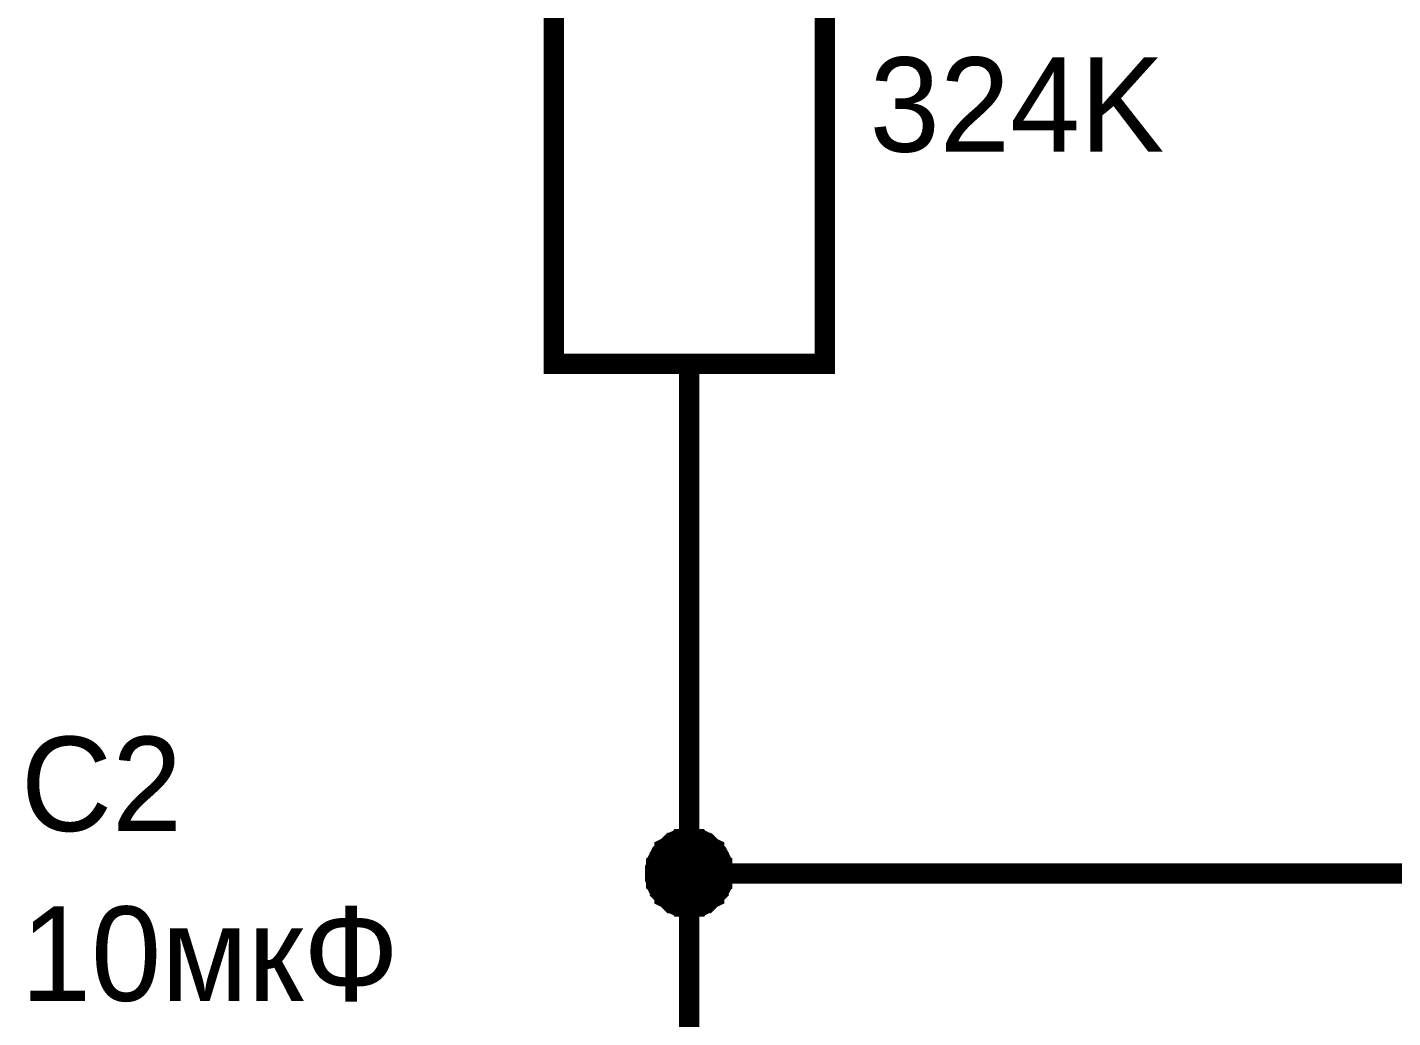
# Model space of a CAD drawing. Extents: x 0 to 594, y 0 to 420.
# Drawn here: x 35.38 to 55.49, y 82.86 to 97.45 of the extents above; entities that cross this region are included whole.
import ezdxf

# ---------------------------------------------------------------- set-up
doc = ezdxf.new("R2010")
doc.units = 0
doc.layers.add('SHEET', color=255, linetype='CONTINUOUS')

msp = doc.modelspace()

# ---------------------------------------------------------------- linework, layer by layer
at = {"layer": 'SHEET', "const_width": 0.3}
msp.add_lwpolyline([(43.133, 102.498), (47.127, 102.498), (47.127, 92.492), (43.133, 92.492), (43.133, 102.498)], close=True, dxfattribs=at)
at = {"layer": 'SHEET'}
for points, const_width in [([(45.13, 87.488), (45.13, 84.987), (60.115, 84.987), (72.618, 84.987), (72.618, 102.498), (77.619, 102.498)], 0.3), ([(45.13, 92.492), (45.13, 87.488)], 0.3), ([(44.626, 84.987), (44.626, 85.004), (44.626, 85.039), (44.626, 85.056), (44.644, 85.091), (44.644, 85.108), (44.644, 85.143), (44.661, 85.16), (44.661, 85.178), (44.678, 85.213), (44.696, 85.23), (44.696, 85.247), (44.713, 85.282), (44.731, 85.299), (44.748, 85.317), (44.765, 85.334), (44.765, 85.352), (44.8, 85.369), (44.817, 85.386), (44.835, 85.404), (44.852, 85.421), (44.87, 85.438), (44.887, 85.438), (44.904, 85.456), (44.939, 85.473), (44.956, 85.473), (44.974, 85.491), (45.008, 85.491), (45.026, 85.491), (45.061, 85.508), (45.078, 85.508), (45.113, 85.508), (45.13, 85.508)], 0.3), ([(44.626, 84.987), (44.626, 85.004), (44.626, 85.039), (44.626, 85.056), (44.644, 85.091), (44.644, 85.108), (44.644, 85.143), (44.661, 85.16), (44.661, 85.178), (44.678, 85.213), (44.696, 85.23), (44.696, 85.247), (44.713, 85.282), (44.731, 85.299), (44.748, 85.317), (44.765, 85.334), (44.765, 85.352), (44.8, 85.369), (44.817, 85.386), (44.835, 85.404), (44.852, 85.421), (44.87, 85.438), (44.887, 85.438), (44.904, 85.456), (44.939, 85.473), (44.956, 85.473), (44.974, 85.491), (45.008, 85.491), (45.026, 85.491), (45.061, 85.508), (45.078, 85.508), (45.113, 85.508), (45.13, 85.508)], 0.3), ([(44.626, 84.987), (44.626, 85.004), (44.626, 85.039), (44.626, 85.056), (44.644, 85.091), (44.644, 85.108), (44.644, 85.143), (44.661, 85.16), (44.661, 85.178), (44.678, 85.213), (44.696, 85.23), (44.696, 85.247), (44.713, 85.282), (44.731, 85.299), (44.748, 85.317), (44.765, 85.334), (44.765, 85.352), (44.8, 85.369), (44.817, 85.386), (44.835, 85.404), (44.852, 85.421), (44.87, 85.438), (44.887, 85.438), (44.904, 85.456), (44.939, 85.473), (44.956, 85.473), (44.974, 85.491), (45.008, 85.491), (45.026, 85.491), (45.061, 85.508), (45.078, 85.508), (45.113, 85.508), (45.13, 85.508)], 0.3), ([(44.626, 84.987), (44.626, 85.004), (44.626, 85.039), (44.626, 85.056), (44.644, 85.091), (44.644, 85.108), (44.644, 85.143), (44.661, 85.16), (44.661, 85.178), (44.678, 85.213), (44.696, 85.23), (44.696, 85.247), (44.713, 85.282), (44.731, 85.299), (44.748, 85.317), (44.765, 85.334), (44.765, 85.352), (44.8, 85.369), (44.817, 85.386), (44.835, 85.404), (44.852, 85.421), (44.87, 85.438), (44.887, 85.438), (44.904, 85.456), (44.939, 85.473), (44.956, 85.473), (44.974, 85.491), (45.008, 85.491), (45.026, 85.491), (45.061, 85.508), (45.078, 85.508), (45.113, 85.508), (45.13, 85.508)], 0.3), ([(44.626, 84.987), (44.626, 85.004), (44.626, 85.039), (44.626, 85.056), (44.644, 85.091), (44.644, 85.108), (44.644, 85.143), (44.661, 85.16), (44.661, 85.178), (44.678, 85.213), (44.696, 85.23), (44.696, 85.247), (44.713, 85.282), (44.731, 85.299), (44.748, 85.317), (44.765, 85.334), (44.765, 85.352), (44.8, 85.369), (44.817, 85.386), (44.835, 85.404), (44.852, 85.421), (44.87, 85.438), (44.887, 85.438), (44.904, 85.456), (44.939, 85.473), (44.956, 85.473), (44.974, 85.491), (45.008, 85.491), (45.026, 85.491), (45.061, 85.508), (45.078, 85.508), (45.113, 85.508), (45.13, 85.508)], 0.0991), ([(44.626, 84.987), (44.626, 85.004), (44.626, 85.039), (44.626, 85.056), (44.644, 85.091), (44.644, 85.108), (44.644, 85.143), (44.661, 85.16), (44.661, 85.178), (44.678, 85.213), (44.696, 85.23), (44.696, 85.247), (44.713, 85.282), (44.731, 85.299), (44.748, 85.317), (44.765, 85.334), (44.765, 85.352), (44.8, 85.369), (44.817, 85.386), (44.835, 85.404), (44.852, 85.421), (44.87, 85.438), (44.887, 85.438), (44.904, 85.456), (44.939, 85.473), (44.956, 85.473), (44.974, 85.491), (45.008, 85.491), (45.026, 85.491), (45.061, 85.508), (45.078, 85.508), (45.113, 85.508), (45.13, 85.508)], 0.0991), ([(44.626, 84.987), (44.626, 85.004), (44.626, 85.039), (44.626, 85.056), (44.644, 85.091), (44.644, 85.108), (44.644, 85.143), (44.661, 85.16), (44.661, 85.178), (44.678, 85.213), (44.696, 85.23), (44.696, 85.247), (44.713, 85.282), (44.731, 85.299), (44.748, 85.317), (44.765, 85.334), (44.765, 85.352), (44.8, 85.369), (44.817, 85.386), (44.835, 85.404), (44.852, 85.421), (44.87, 85.438), (44.887, 85.438), (44.904, 85.456), (44.939, 85.473), (44.956, 85.473), (44.974, 85.491), (45.008, 85.491), (45.026, 85.491), (45.061, 85.508), (45.078, 85.508), (45.113, 85.508), (45.13, 85.508)], 0.0991), ([(44.626, 84.987), (44.626, 85.004), (44.626, 85.039), (44.626, 85.056), (44.644, 85.091), (44.644, 85.108), (44.644, 85.143), (44.661, 85.16), (44.661, 85.178), (44.678, 85.213), (44.696, 85.23), (44.696, 85.247), (44.713, 85.282), (44.731, 85.299), (44.748, 85.317), (44.765, 85.334), (44.765, 85.352), (44.8, 85.369), (44.817, 85.386), (44.835, 85.404), (44.852, 85.421), (44.87, 85.438), (44.887, 85.438), (44.904, 85.456), (44.939, 85.473), (44.956, 85.473), (44.974, 85.491), (45.008, 85.491), (45.026, 85.491), (45.061, 85.508), (45.078, 85.508), (45.113, 85.508), (45.13, 85.508)], 0.0991), ([(45.13, 85.508), (45.13, 85.508)], 0.3), ([(45.13, 85.508), (45.147, 85.508), (45.182, 85.508), (45.199, 85.508), (45.234, 85.491), (45.252, 85.491), (45.286, 85.491), (45.304, 85.473), (45.321, 85.473), (45.356, 85.456), (45.373, 85.438), (45.39, 85.438), (45.408, 85.421), (45.425, 85.404), (45.443, 85.386), (45.46, 85.369), (45.495, 85.352), (45.495, 85.334), (45.512, 85.317), (45.529, 85.299), (45.547, 85.282), (45.564, 85.247), (45.564, 85.23), (45.581, 85.213), (45.599, 85.178), (45.599, 85.16), (45.616, 85.143), (45.616, 85.108), (45.616, 85.091), (45.634, 85.056), (45.634, 85.039), (45.634, 85.004), (45.634, 84.987)], 0.3), ([(45.13, 85.508), (45.13, 85.508)], 0.3), ([(45.13, 85.508), (45.147, 85.508), (45.182, 85.508), (45.199, 85.508), (45.234, 85.491), (45.252, 85.491), (45.286, 85.491), (45.304, 85.473), (45.321, 85.473), (45.356, 85.456), (45.373, 85.438), (45.39, 85.438), (45.408, 85.421), (45.425, 85.404), (45.443, 85.386), (45.46, 85.369), (45.495, 85.352), (45.495, 85.334), (45.512, 85.317), (45.529, 85.299), (45.547, 85.282), (45.564, 85.247), (45.564, 85.23), (45.581, 85.213), (45.599, 85.178), (45.599, 85.16), (45.616, 85.143), (45.616, 85.108), (45.616, 85.091), (45.634, 85.056), (45.634, 85.039), (45.634, 85.004), (45.634, 84.987)], 0.3), ([(45.13, 85.508), (45.13, 85.508)], 0.3), ([(45.13, 85.508), (45.147, 85.508), (45.182, 85.508), (45.199, 85.508), (45.234, 85.491), (45.252, 85.491), (45.286, 85.491), (45.304, 85.473), (45.321, 85.473), (45.356, 85.456), (45.373, 85.438), (45.39, 85.438), (45.408, 85.421), (45.425, 85.404), (45.443, 85.386), (45.46, 85.369), (45.495, 85.352), (45.495, 85.334), (45.512, 85.317), (45.529, 85.299), (45.547, 85.282), (45.564, 85.247), (45.564, 85.23), (45.581, 85.213), (45.599, 85.178), (45.599, 85.16), (45.616, 85.143), (45.616, 85.108), (45.616, 85.091), (45.634, 85.056), (45.634, 85.039), (45.634, 85.004), (45.634, 84.987)], 0.3), ([(45.13, 85.508), (45.13, 85.508)], 0.3), ([(45.13, 85.508), (45.147, 85.508), (45.182, 85.508), (45.199, 85.508), (45.234, 85.491), (45.252, 85.491), (45.286, 85.491), (45.304, 85.473), (45.321, 85.473), (45.356, 85.456), (45.373, 85.438), (45.39, 85.438), (45.408, 85.421), (45.425, 85.404), (45.443, 85.386), (45.46, 85.369), (45.495, 85.352), (45.495, 85.334), (45.512, 85.317), (45.529, 85.299), (45.547, 85.282), (45.564, 85.247), (45.564, 85.23), (45.581, 85.213), (45.599, 85.178), (45.599, 85.16), (45.616, 85.143), (45.616, 85.108), (45.616, 85.091), (45.634, 85.056), (45.634, 85.039), (45.634, 85.004), (45.634, 84.987)], 0.3), ([(45.13, 85.508), (45.13, 85.508)], 0.0991), ([(45.13, 85.508), (45.147, 85.508), (45.182, 85.508), (45.199, 85.508), (45.234, 85.491), (45.252, 85.491), (45.286, 85.491), (45.304, 85.473), (45.321, 85.473), (45.356, 85.456), (45.373, 85.438), (45.39, 85.438), (45.408, 85.421), (45.425, 85.404), (45.443, 85.386), (45.46, 85.369), (45.495, 85.352), (45.495, 85.334), (45.512, 85.317), (45.529, 85.299), (45.547, 85.282), (45.564, 85.247), (45.564, 85.23), (45.581, 85.213), (45.599, 85.178), (45.599, 85.16), (45.616, 85.143), (45.616, 85.108), (45.616, 85.091), (45.634, 85.056), (45.634, 85.039), (45.634, 85.004), (45.634, 84.987)], 0.0991), ([(45.13, 85.508), (45.13, 85.508)], 0.0991), ([(45.13, 85.508), (45.147, 85.508), (45.182, 85.508), (45.199, 85.508), (45.234, 85.491), (45.252, 85.491), (45.286, 85.491), (45.304, 85.473), (45.321, 85.473), (45.356, 85.456), (45.373, 85.438), (45.39, 85.438), (45.408, 85.421), (45.425, 85.404), (45.443, 85.386), (45.46, 85.369), (45.495, 85.352), (45.495, 85.334), (45.512, 85.317), (45.529, 85.299), (45.547, 85.282), (45.564, 85.247), (45.564, 85.23), (45.581, 85.213), (45.599, 85.178), (45.599, 85.16), (45.616, 85.143), (45.616, 85.108), (45.616, 85.091), (45.634, 85.056), (45.634, 85.039), (45.634, 85.004), (45.634, 84.987)], 0.0991), ([(45.13, 85.508), (45.13, 85.508)], 0.0991), ([(45.13, 85.508), (45.147, 85.508), (45.182, 85.508), (45.199, 85.508), (45.234, 85.491), (45.252, 85.491), (45.286, 85.491), (45.304, 85.473), (45.321, 85.473), (45.356, 85.456), (45.373, 85.438), (45.39, 85.438), (45.408, 85.421), (45.425, 85.404), (45.443, 85.386), (45.46, 85.369), (45.495, 85.352), (45.495, 85.334), (45.512, 85.317), (45.529, 85.299), (45.547, 85.282), (45.564, 85.247), (45.564, 85.23), (45.581, 85.213), (45.599, 85.178), (45.599, 85.16), (45.616, 85.143), (45.616, 85.108), (45.616, 85.091), (45.634, 85.056), (45.634, 85.039), (45.634, 85.004), (45.634, 84.987)], 0.0991), ([(45.13, 85.508), (45.13, 85.508)], 0.0991), ([(45.13, 85.508), (45.147, 85.508), (45.182, 85.508), (45.199, 85.508), (45.234, 85.491), (45.252, 85.491), (45.286, 85.491), (45.304, 85.473), (45.321, 85.473), (45.356, 85.456), (45.373, 85.438), (45.39, 85.438), (45.408, 85.421), (45.425, 85.404), (45.443, 85.386), (45.46, 85.369), (45.495, 85.352), (45.495, 85.334), (45.512, 85.317), (45.529, 85.299), (45.547, 85.282), (45.564, 85.247), (45.564, 85.23), (45.581, 85.213), (45.599, 85.178), (45.599, 85.16), (45.616, 85.143), (45.616, 85.108), (45.616, 85.091), (45.634, 85.056), (45.634, 85.039), (45.634, 85.004), (45.634, 84.987)], 0.0991), ([(45.13, 84.483), (45.113, 84.483), (45.078, 84.483), (45.061, 84.483), (45.026, 84.5), (45.008, 84.5), (44.974, 84.5), (44.956, 84.518), (44.939, 84.518), (44.904, 84.535), (44.887, 84.552), (44.87, 84.552), (44.852, 84.57), (44.835, 84.587), (44.817, 84.605), (44.8, 84.622), (44.765, 84.639), (44.765, 84.657), (44.748, 84.674), (44.731, 84.691), (44.713, 84.709), (44.696, 84.726), (44.696, 84.744), (44.678, 84.761), (44.661, 84.796), (44.661, 84.813), (44.644, 84.83), (44.644, 84.865), (44.644, 84.883), (44.626, 84.917), (44.626, 84.935), (44.626, 84.969), (44.626, 84.987)], 0.3), ([(44.626, 84.987), (44.626, 84.987)], 0.3), ([(45.13, 84.483), (45.113, 84.483), (45.078, 84.483), (45.061, 84.483), (45.026, 84.5), (45.008, 84.5), (44.974, 84.5), (44.956, 84.518), (44.939, 84.518), (44.904, 84.535), (44.887, 84.552), (44.87, 84.552), (44.852, 84.57), (44.835, 84.587), (44.817, 84.605), (44.8, 84.622), (44.765, 84.639), (44.765, 84.657), (44.748, 84.674), (44.731, 84.691), (44.713, 84.709), (44.696, 84.726), (44.696, 84.744), (44.678, 84.761), (44.661, 84.796), (44.661, 84.813), (44.644, 84.83), (44.644, 84.865), (44.644, 84.883), (44.626, 84.917), (44.626, 84.935), (44.626, 84.969), (44.626, 84.987)], 0.3), ([(44.626, 84.987), (44.626, 84.987)], 0.3), ([(45.13, 84.483), (45.113, 84.483), (45.078, 84.483), (45.061, 84.483), (45.026, 84.5), (45.008, 84.5), (44.974, 84.5), (44.956, 84.518), (44.939, 84.518), (44.904, 84.535), (44.887, 84.552), (44.87, 84.552), (44.852, 84.57), (44.835, 84.587), (44.817, 84.605), (44.8, 84.622), (44.765, 84.639), (44.765, 84.657), (44.748, 84.674), (44.731, 84.691), (44.713, 84.709), (44.696, 84.726), (44.696, 84.744), (44.678, 84.761), (44.661, 84.796), (44.661, 84.813), (44.644, 84.83), (44.644, 84.865), (44.644, 84.883), (44.626, 84.917), (44.626, 84.935), (44.626, 84.969), (44.626, 84.987)], 0.3), ([(44.626, 84.987), (44.626, 84.987)], 0.3), ([(45.13, 84.483), (45.113, 84.483), (45.078, 84.483), (45.061, 84.483), (45.026, 84.5), (45.008, 84.5), (44.974, 84.5), (44.956, 84.518), (44.939, 84.518), (44.904, 84.535), (44.887, 84.552), (44.87, 84.552), (44.852, 84.57), (44.835, 84.587), (44.817, 84.605), (44.8, 84.622), (44.765, 84.639), (44.765, 84.657), (44.748, 84.674), (44.731, 84.691), (44.713, 84.709), (44.696, 84.726), (44.696, 84.744), (44.678, 84.761), (44.661, 84.796), (44.661, 84.813), (44.644, 84.83), (44.644, 84.865), (44.644, 84.883), (44.626, 84.917), (44.626, 84.935), (44.626, 84.969), (44.626, 84.987)], 0.3), ([(44.626, 84.987), (44.626, 84.987)], 0.3), ([(45.13, 82.485), (45.13, 84.987)], 0.3), ([(45.634, 84.987), (45.634, 84.969), (45.634, 84.935), (45.634, 84.917), (45.616, 84.883), (45.616, 84.865), (45.616, 84.83), (45.599, 84.813), (45.599, 84.796), (45.581, 84.761), (45.564, 84.744), (45.564, 84.726), (45.547, 84.709), (45.529, 84.691), (45.512, 84.674), (45.495, 84.657), (45.495, 84.639), (45.46, 84.622), (45.443, 84.605), (45.425, 84.587), (45.408, 84.57), (45.39, 84.552), (45.373, 84.552), (45.356, 84.535), (45.321, 84.518), (45.304, 84.518), (45.286, 84.5), (45.252, 84.5), (45.234, 84.5), (45.199, 84.483), (45.182, 84.483), (45.147, 84.483), (45.13, 84.483)], 0.3), ([(45.634, 84.987), (45.634, 84.969), (45.634, 84.935), (45.634, 84.917), (45.616, 84.883), (45.616, 84.865), (45.616, 84.83), (45.599, 84.813), (45.599, 84.796), (45.581, 84.761), (45.564, 84.744), (45.564, 84.726), (45.547, 84.709), (45.529, 84.691), (45.512, 84.674), (45.495, 84.657), (45.495, 84.639), (45.46, 84.622), (45.443, 84.605), (45.425, 84.587), (45.408, 84.57), (45.39, 84.552), (45.373, 84.552), (45.356, 84.535), (45.321, 84.518), (45.304, 84.518), (45.286, 84.5), (45.252, 84.5), (45.234, 84.5), (45.199, 84.483), (45.182, 84.483), (45.147, 84.483), (45.13, 84.483)], 0.3), ([(45.634, 84.987), (45.634, 84.969), (45.634, 84.935), (45.634, 84.917), (45.616, 84.883), (45.616, 84.865), (45.616, 84.83), (45.599, 84.813), (45.599, 84.796), (45.581, 84.761), (45.564, 84.744), (45.564, 84.726), (45.547, 84.709), (45.529, 84.691), (45.512, 84.674), (45.495, 84.657), (45.495, 84.639), (45.46, 84.622), (45.443, 84.605), (45.425, 84.587), (45.408, 84.57), (45.39, 84.552), (45.373, 84.552), (45.356, 84.535), (45.321, 84.518), (45.304, 84.518), (45.286, 84.5), (45.252, 84.5), (45.234, 84.5), (45.199, 84.483), (45.182, 84.483), (45.147, 84.483), (45.13, 84.483)], 0.3), ([(45.634, 84.987), (45.634, 84.969), (45.634, 84.935), (45.634, 84.917), (45.616, 84.883), (45.616, 84.865), (45.616, 84.83), (45.599, 84.813), (45.599, 84.796), (45.581, 84.761), (45.564, 84.744), (45.564, 84.726), (45.547, 84.709), (45.529, 84.691), (45.512, 84.674), (45.495, 84.657), (45.495, 84.639), (45.46, 84.622), (45.443, 84.605), (45.425, 84.587), (45.408, 84.57), (45.39, 84.552), (45.373, 84.552), (45.356, 84.535), (45.321, 84.518), (45.304, 84.518), (45.286, 84.5), (45.252, 84.5), (45.234, 84.5), (45.199, 84.483), (45.182, 84.483), (45.147, 84.483), (45.13, 84.483)], 0.3), ([(45.634, 84.987), (45.634, 84.987), (45.634, 84.987), (45.634, 84.987), (45.634, 84.987), (45.634, 84.987), (45.634, 84.987), (45.634, 84.987), (45.634, 84.987), (45.634, 84.987), (45.634, 84.987), (45.634, 84.987), (45.634, 84.987), (45.634, 84.987), (45.634, 84.987), (45.634, 84.987), (45.634, 84.987), (45.634, 84.987), (45.634, 84.987), (45.634, 84.987), (45.634, 84.987), (45.634, 84.987), (45.634, 84.987), (45.634, 84.987), (45.634, 84.987), (45.634, 84.987), (45.634, 84.987), (45.634, 84.987), (45.634, 84.987), (45.634, 84.987), (45.634, 84.987), (45.634, 84.987), (45.634, 84.987)], 0.3), ([(45.634, 84.987), (45.634, 84.987)], 0.3), ([(45.634, 84.987), (45.634, 84.987), (45.634, 84.987), (45.634, 84.987), (45.634, 84.987), (45.634, 84.987), (45.634, 84.987), (45.634, 84.987), (45.634, 84.987), (45.634, 84.987), (45.634, 84.987), (45.634, 84.987), (45.634, 84.987), (45.634, 84.987), (45.634, 84.987), (45.634, 84.987), (45.634, 84.987), (45.634, 84.987), (45.634, 84.987), (45.634, 84.987), (45.634, 84.987), (45.634, 84.987), (45.634, 84.987), (45.634, 84.987), (45.634, 84.987), (45.634, 84.987), (45.634, 84.987), (45.634, 84.987), (45.634, 84.987), (45.634, 84.987), (45.634, 84.987), (45.634, 84.987), (45.634, 84.987)], 0.3), ([(45.634, 84.987), (45.634, 84.987)], 0.3), ([(45.634, 84.987), (45.634, 84.987), (45.634, 84.987), (45.634, 84.987), (45.634, 84.987), (45.634, 84.987), (45.634, 84.987), (45.634, 84.987), (45.634, 84.987), (45.634, 84.987), (45.634, 84.987), (45.634, 84.987), (45.634, 84.987), (45.634, 84.987), (45.634, 84.987), (45.634, 84.987), (45.634, 84.987), (45.634, 84.987), (45.634, 84.987), (45.634, 84.987), (45.634, 84.987), (45.634, 84.987), (45.634, 84.987), (45.634, 84.987), (45.634, 84.987), (45.634, 84.987), (45.634, 84.987), (45.634, 84.987), (45.634, 84.987), (45.634, 84.987), (45.634, 84.987), (45.634, 84.987), (45.634, 84.987)], 0.3), ([(45.634, 84.987), (45.634, 84.987)], 0.3), ([(45.634, 84.987), (45.634, 84.987), (45.634, 84.987), (45.634, 84.987), (45.634, 84.987), (45.634, 84.987), (45.634, 84.987), (45.634, 84.987), (45.634, 84.987), (45.634, 84.987), (45.634, 84.987), (45.634, 84.987), (45.634, 84.987), (45.634, 84.987), (45.634, 84.987), (45.634, 84.987), (45.634, 84.987), (45.634, 84.987), (45.634, 84.987), (45.634, 84.987), (45.634, 84.987), (45.634, 84.987), (45.634, 84.987), (45.634, 84.987), (45.634, 84.987), (45.634, 84.987), (45.634, 84.987), (45.634, 84.987), (45.634, 84.987), (45.634, 84.987), (45.634, 84.987), (45.634, 84.987), (45.634, 84.987)], 0.3), ([(45.634, 84.987), (45.634, 84.987)], 0.3), ([(45.13, 84.483), (45.113, 84.483), (45.078, 84.483), (45.061, 84.483), (45.026, 84.5), (45.008, 84.5), (44.974, 84.5), (44.956, 84.518), (44.939, 84.518), (44.904, 84.535), (44.887, 84.552), (44.87, 84.552), (44.852, 84.57), (44.835, 84.587), (44.817, 84.605), (44.8, 84.622), (44.765, 84.639), (44.765, 84.657), (44.748, 84.674), (44.731, 84.691), (44.713, 84.709), (44.696, 84.726), (44.696, 84.744), (44.678, 84.761), (44.661, 84.796), (44.661, 84.813), (44.644, 84.83), (44.644, 84.865), (44.644, 84.883), (44.626, 84.917), (44.626, 84.935), (44.626, 84.969), (44.626, 84.987)], 0.0991), ([(44.626, 84.987), (44.626, 84.987)], 0.0991), ([(45.13, 84.483), (45.113, 84.483), (45.078, 84.483), (45.061, 84.483), (45.026, 84.5), (45.008, 84.5), (44.974, 84.5), (44.956, 84.518), (44.939, 84.518), (44.904, 84.535), (44.887, 84.552), (44.87, 84.552), (44.852, 84.57), (44.835, 84.587), (44.817, 84.605), (44.8, 84.622), (44.765, 84.639), (44.765, 84.657), (44.748, 84.674), (44.731, 84.691), (44.713, 84.709), (44.696, 84.726), (44.696, 84.744), (44.678, 84.761), (44.661, 84.796), (44.661, 84.813), (44.644, 84.83), (44.644, 84.865), (44.644, 84.883), (44.626, 84.917), (44.626, 84.935), (44.626, 84.969), (44.626, 84.987)], 0.0991), ([(44.626, 84.987), (44.626, 84.987)], 0.0991), ([(45.13, 84.483), (45.113, 84.483), (45.078, 84.483), (45.061, 84.483), (45.026, 84.5), (45.008, 84.5), (44.974, 84.5), (44.956, 84.518), (44.939, 84.518), (44.904, 84.535), (44.887, 84.552), (44.87, 84.552), (44.852, 84.57), (44.835, 84.587), (44.817, 84.605), (44.8, 84.622), (44.765, 84.639), (44.765, 84.657), (44.748, 84.674), (44.731, 84.691), (44.713, 84.709), (44.696, 84.726), (44.696, 84.744), (44.678, 84.761), (44.661, 84.796), (44.661, 84.813), (44.644, 84.83), (44.644, 84.865), (44.644, 84.883), (44.626, 84.917), (44.626, 84.935), (44.626, 84.969), (44.626, 84.987)], 0.0991), ([(44.626, 84.987), (44.626, 84.987)], 0.0991), ([(45.13, 84.483), (45.113, 84.483), (45.078, 84.483), (45.061, 84.483), (45.026, 84.5), (45.008, 84.5), (44.974, 84.5), (44.956, 84.518), (44.939, 84.518), (44.904, 84.535), (44.887, 84.552), (44.87, 84.552), (44.852, 84.57), (44.835, 84.587), (44.817, 84.605), (44.8, 84.622), (44.765, 84.639), (44.765, 84.657), (44.748, 84.674), (44.731, 84.691), (44.713, 84.709), (44.696, 84.726), (44.696, 84.744), (44.678, 84.761), (44.661, 84.796), (44.661, 84.813), (44.644, 84.83), (44.644, 84.865), (44.644, 84.883), (44.626, 84.917), (44.626, 84.935), (44.626, 84.969), (44.626, 84.987)], 0.0991), ([(44.626, 84.987), (44.626, 84.987)], 0.0991), ([(45.634, 84.987), (45.634, 84.969), (45.634, 84.935), (45.634, 84.917), (45.616, 84.883), (45.616, 84.865), (45.616, 84.83), (45.599, 84.813), (45.599, 84.796), (45.581, 84.761), (45.564, 84.744), (45.564, 84.726), (45.547, 84.709), (45.529, 84.691), (45.512, 84.674), (45.495, 84.657), (45.495, 84.639), (45.46, 84.622), (45.443, 84.605), (45.425, 84.587), (45.408, 84.57), (45.39, 84.552), (45.373, 84.552), (45.356, 84.535), (45.321, 84.518), (45.304, 84.518), (45.286, 84.5), (45.252, 84.5), (45.234, 84.5), (45.199, 84.483), (45.182, 84.483), (45.147, 84.483), (45.13, 84.483)], 0.0991), ([(45.634, 84.987), (45.634, 84.969), (45.634, 84.935), (45.634, 84.917), (45.616, 84.883), (45.616, 84.865), (45.616, 84.83), (45.599, 84.813), (45.599, 84.796), (45.581, 84.761), (45.564, 84.744), (45.564, 84.726), (45.547, 84.709), (45.529, 84.691), (45.512, 84.674), (45.495, 84.657), (45.495, 84.639), (45.46, 84.622), (45.443, 84.605), (45.425, 84.587), (45.408, 84.57), (45.39, 84.552), (45.373, 84.552), (45.356, 84.535), (45.321, 84.518), (45.304, 84.518), (45.286, 84.5), (45.252, 84.5), (45.234, 84.5), (45.199, 84.483), (45.182, 84.483), (45.147, 84.483), (45.13, 84.483)], 0.0991), ([(45.634, 84.987), (45.634, 84.969), (45.634, 84.935), (45.634, 84.917), (45.616, 84.883), (45.616, 84.865), (45.616, 84.83), (45.599, 84.813), (45.599, 84.796), (45.581, 84.761), (45.564, 84.744), (45.564, 84.726), (45.547, 84.709), (45.529, 84.691), (45.512, 84.674), (45.495, 84.657), (45.495, 84.639), (45.46, 84.622), (45.443, 84.605), (45.425, 84.587), (45.408, 84.57), (45.39, 84.552), (45.373, 84.552), (45.356, 84.535), (45.321, 84.518), (45.304, 84.518), (45.286, 84.5), (45.252, 84.5), (45.234, 84.5), (45.199, 84.483), (45.182, 84.483), (45.147, 84.483), (45.13, 84.483)], 0.0991), ([(45.634, 84.987), (45.634, 84.969), (45.634, 84.935), (45.634, 84.917), (45.616, 84.883), (45.616, 84.865), (45.616, 84.83), (45.599, 84.813), (45.599, 84.796), (45.581, 84.761), (45.564, 84.744), (45.564, 84.726), (45.547, 84.709), (45.529, 84.691), (45.512, 84.674), (45.495, 84.657), (45.495, 84.639), (45.46, 84.622), (45.443, 84.605), (45.425, 84.587), (45.408, 84.57), (45.39, 84.552), (45.373, 84.552), (45.356, 84.535), (45.321, 84.518), (45.304, 84.518), (45.286, 84.5), (45.252, 84.5), (45.234, 84.5), (45.199, 84.483), (45.182, 84.483), (45.147, 84.483), (45.13, 84.483)], 0.0991), ([(45.634, 84.987), (45.634, 84.987), (45.634, 84.987), (45.634, 84.987), (45.634, 84.987), (45.634, 84.987), (45.634, 84.987), (45.634, 84.987), (45.634, 84.987), (45.634, 84.987), (45.634, 84.987), (45.634, 84.987), (45.634, 84.987), (45.634, 84.987), (45.634, 84.987), (45.634, 84.987), (45.634, 84.987), (45.634, 84.987), (45.634, 84.987), (45.634, 84.987), (45.634, 84.987), (45.634, 84.987), (45.634, 84.987), (45.634, 84.987), (45.634, 84.987), (45.634, 84.987), (45.634, 84.987), (45.634, 84.987), (45.634, 84.987), (45.634, 84.987), (45.634, 84.987), (45.634, 84.987), (45.634, 84.987)], 0.0991), ([(45.634, 84.987), (45.634, 84.987)], 0.0991), ([(45.634, 84.987), (45.634, 84.987), (45.634, 84.987), (45.634, 84.987), (45.634, 84.987), (45.634, 84.987), (45.634, 84.987), (45.634, 84.987), (45.634, 84.987), (45.634, 84.987), (45.634, 84.987), (45.634, 84.987), (45.634, 84.987), (45.634, 84.987), (45.634, 84.987), (45.634, 84.987), (45.634, 84.987), (45.634, 84.987), (45.634, 84.987), (45.634, 84.987), (45.634, 84.987), (45.634, 84.987), (45.634, 84.987), (45.634, 84.987), (45.634, 84.987), (45.634, 84.987), (45.634, 84.987), (45.634, 84.987), (45.634, 84.987), (45.634, 84.987), (45.634, 84.987), (45.634, 84.987), (45.634, 84.987)], 0.0991), ([(45.634, 84.987), (45.634, 84.987)], 0.0991), ([(45.634, 84.987), (45.634, 84.987), (45.634, 84.987), (45.634, 84.987), (45.634, 84.987), (45.634, 84.987), (45.634, 84.987), (45.634, 84.987), (45.634, 84.987), (45.634, 84.987), (45.634, 84.987), (45.634, 84.987), (45.634, 84.987), (45.634, 84.987), (45.634, 84.987), (45.634, 84.987), (45.634, 84.987), (45.634, 84.987), (45.634, 84.987), (45.634, 84.987), (45.634, 84.987), (45.634, 84.987), (45.634, 84.987), (45.634, 84.987), (45.634, 84.987), (45.634, 84.987), (45.634, 84.987), (45.634, 84.987), (45.634, 84.987), (45.634, 84.987), (45.634, 84.987), (45.634, 84.987), (45.634, 84.987)], 0.0991), ([(45.634, 84.987), (45.634, 84.987)], 0.0991), ([(45.634, 84.987), (45.634, 84.987), (45.634, 84.987), (45.634, 84.987), (45.634, 84.987), (45.634, 84.987), (45.634, 84.987), (45.634, 84.987), (45.634, 84.987), (45.634, 84.987), (45.634, 84.987), (45.634, 84.987), (45.634, 84.987), (45.634, 84.987), (45.634, 84.987), (45.634, 84.987), (45.634, 84.987), (45.634, 84.987), (45.634, 84.987), (45.634, 84.987), (45.634, 84.987), (45.634, 84.987), (45.634, 84.987), (45.634, 84.987), (45.634, 84.987), (45.634, 84.987), (45.634, 84.987), (45.634, 84.987), (45.634, 84.987), (45.634, 84.987), (45.634, 84.987), (45.634, 84.987), (45.634, 84.987)], 0.0991), ([(45.634, 84.987), (45.634, 84.987)], 0.0991)]:
    msp.add_lwpolyline(points, dxfattribs=dict(at, const_width=const_width))
at = {"layer": 'SHEET', "const_width": 0.508}
msp.add_lwpolyline([(44.746, 85, 1), (45.254, 85, 1)], format="xyb", close=True, dxfattribs=at)

# ---------------------------------------------------------------- texts
at = {"layer": 'SHEET'}
for s, p in [('324K', (47.787, 95.619)), ('C2', (35.284, 85.612)), ('10мкФ', (35.284, 83.111))]:
    msp.add_text(s, height=1.3898, dxfattribs=at).set_placement(p)

doc.saveas('drawing.dxf')
